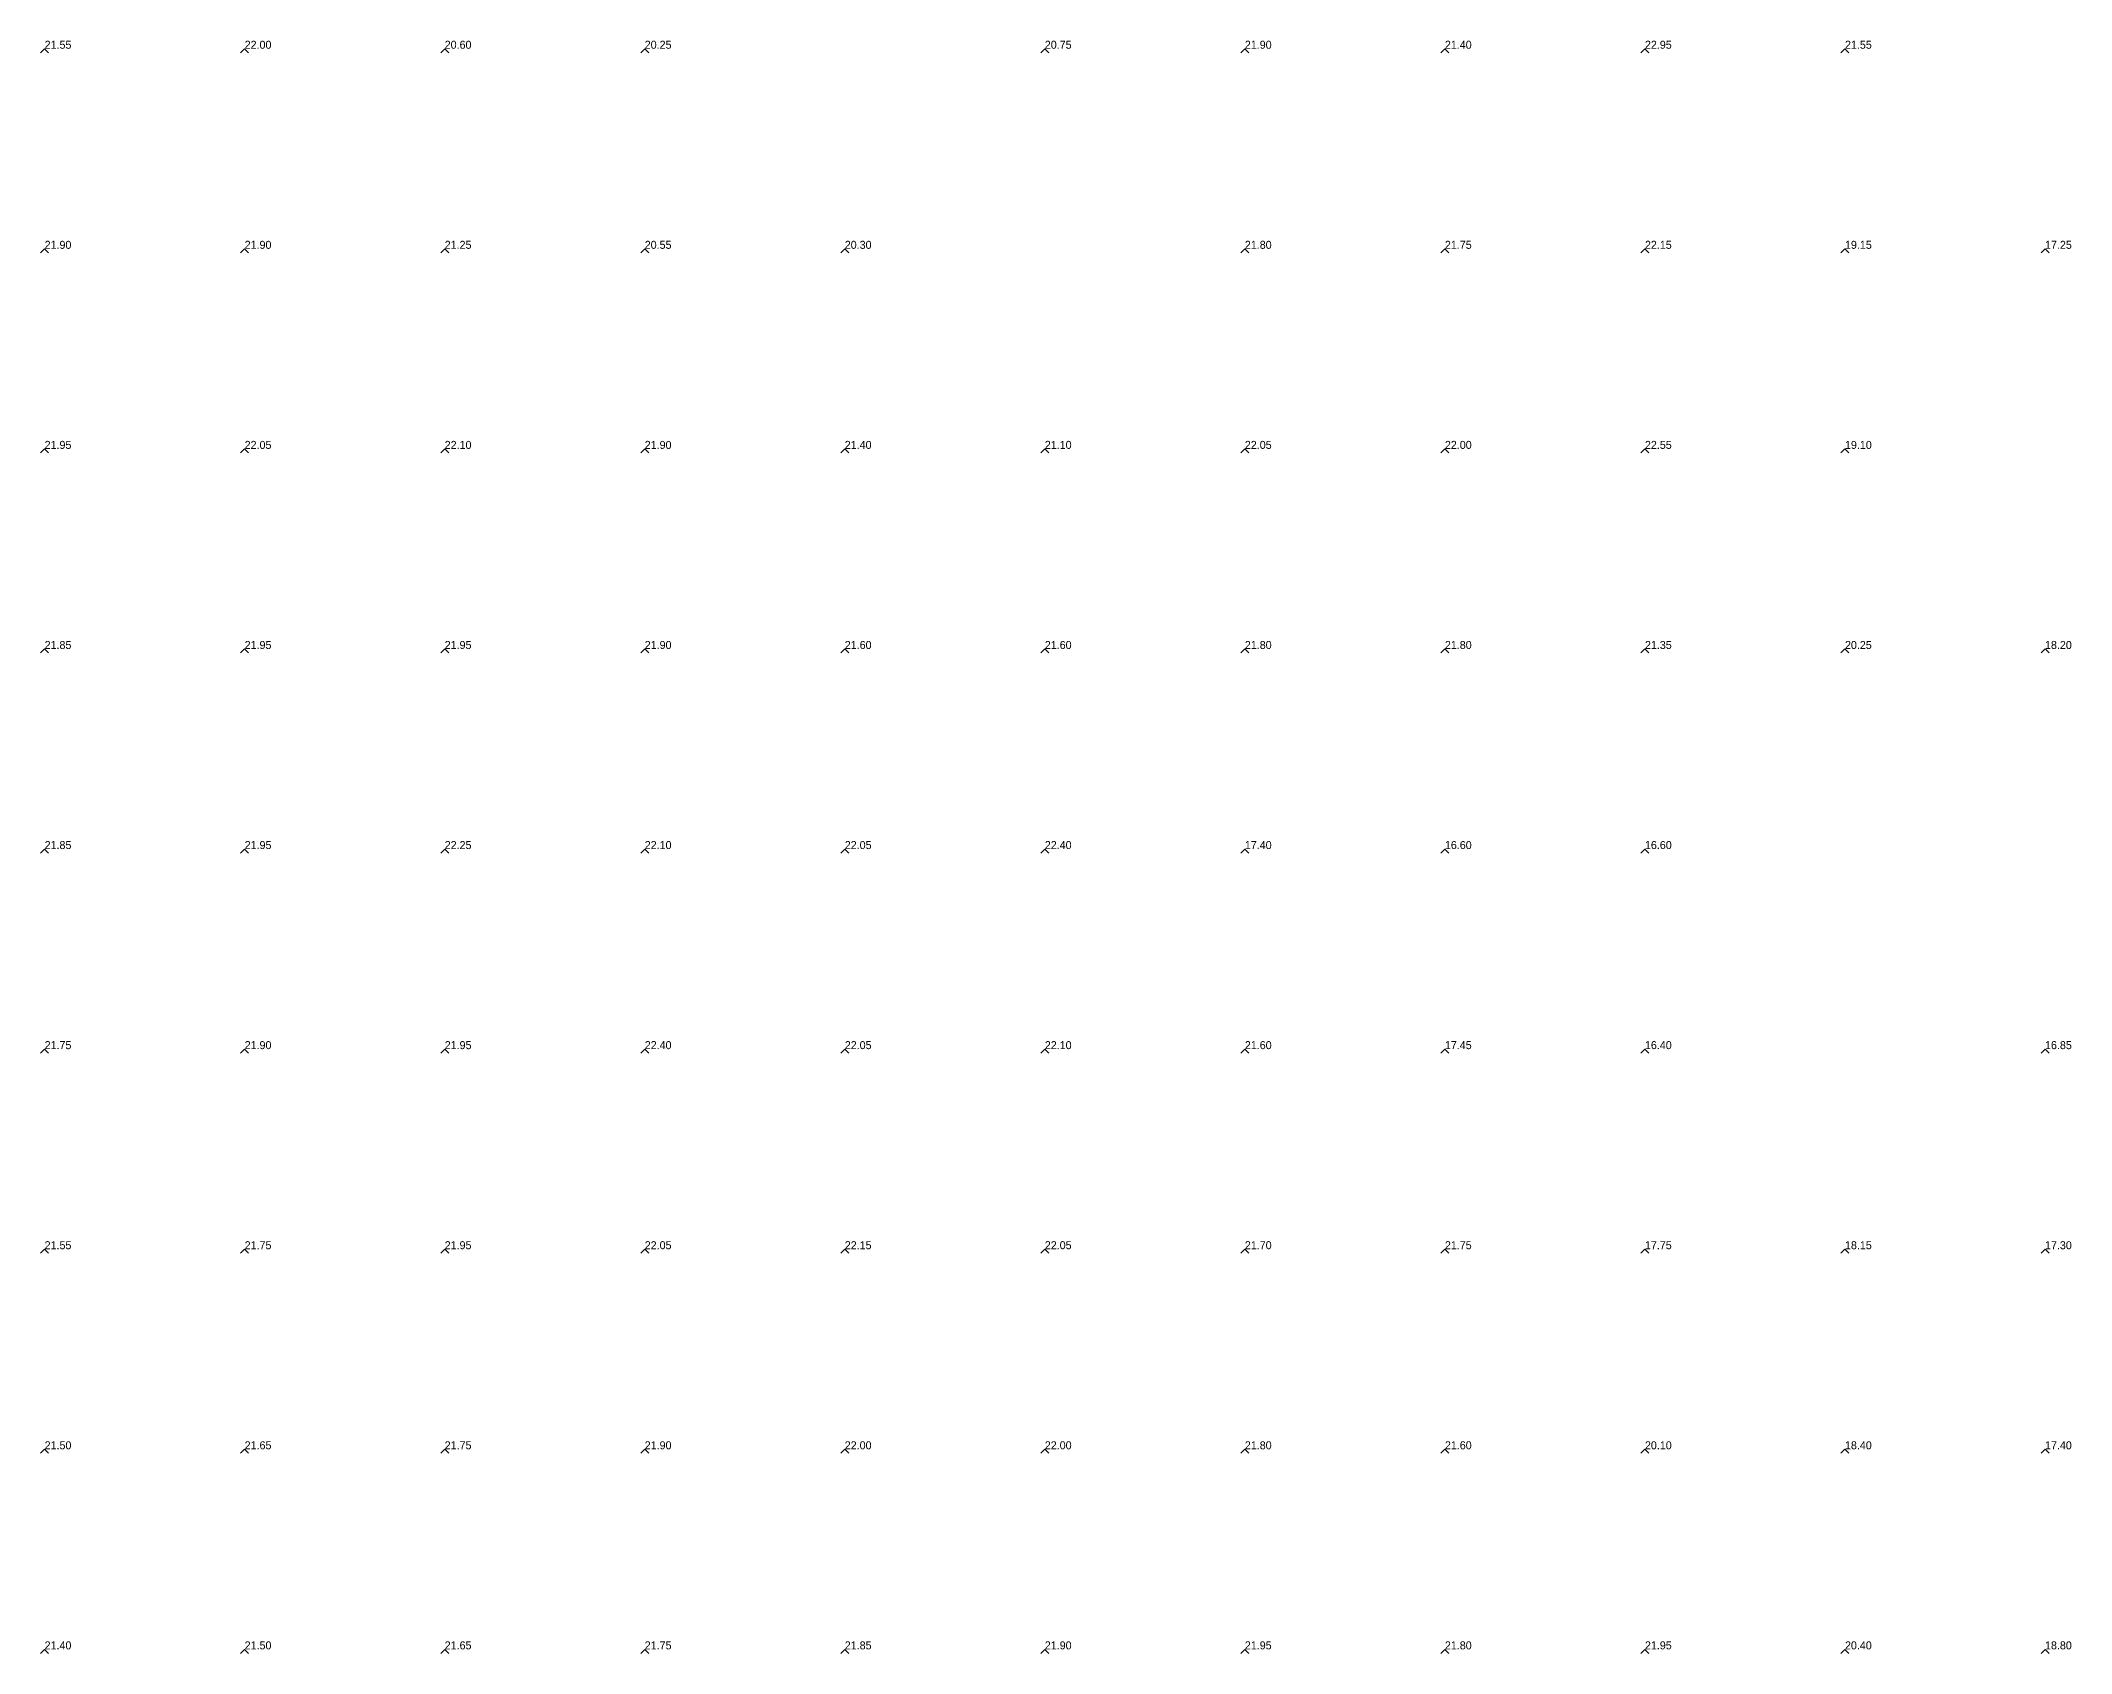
# Model space of a CAD drawing. Extents: x 570945 to 571083, y 5181392 to 5181597.
# Drawn here: x 571022.32 to 571047.7, y 5181446.58 to 5181466.73 of the extents above; entities that cross this region are included whole.
import ezdxf

# ---------------------------------------------------------------- set-up
doc = ezdxf.new("R2010")
doc.units = 0
doc.layers.add('Soundings', color=1, linetype='CONTINUOUS')

msp = doc.modelspace()

# ---------------------------------------------------------------- linework, layer by layer
at = {"layer": 'Soundings'}
for points in [[(571022.325, 5181466.575), (571022.375, 5181466.625), (571022.425, 5181466.575)], [(571024.825, 5181466.575), (571024.875, 5181466.625), (571024.925, 5181466.575)], [(571027.325, 5181466.575), (571027.375, 5181466.625), (571027.425, 5181466.575)], [(571029.825, 5181466.575), (571029.875, 5181466.625), (571029.925, 5181466.575)], [(571034.825, 5181466.575), (571034.875, 5181466.625), (571034.925, 5181466.575)], [(571037.325, 5181466.575), (571037.375, 5181466.625), (571037.425, 5181466.575)], [(571039.825, 5181466.575), (571039.875, 5181466.625), (571039.925, 5181466.575)], [(571042.325, 5181466.575), (571042.375, 5181466.625), (571042.425, 5181466.575)], [(571044.825, 5181466.575), (571044.875, 5181466.625), (571044.925, 5181466.575)], [(571022.325, 5181464.075), (571022.375, 5181464.125), (571022.425, 5181464.075)], [(571024.825, 5181464.075), (571024.875, 5181464.125), (571024.925, 5181464.075)], [(571027.325, 5181464.075), (571027.375, 5181464.125), (571027.425, 5181464.075)], [(571029.825, 5181464.075), (571029.875, 5181464.125), (571029.925, 5181464.075)], [(571032.325, 5181464.075), (571032.375, 5181464.125), (571032.425, 5181464.075)], [(571037.325, 5181464.075), (571037.375, 5181464.125), (571037.425, 5181464.075)], [(571039.825, 5181464.075), (571039.875, 5181464.125), (571039.925, 5181464.075)], [(571042.325, 5181464.075), (571042.375, 5181464.125), (571042.425, 5181464.075)], [(571044.825, 5181464.075), (571044.875, 5181464.125), (571044.925, 5181464.075)], [(571047.325, 5181464.075), (571047.375, 5181464.125), (571047.425, 5181464.075)], [(571022.325, 5181461.575), (571022.375, 5181461.625), (571022.425, 5181461.575)], [(571024.825, 5181461.575), (571024.875, 5181461.625), (571024.925, 5181461.575)], [(571027.325, 5181461.575), (571027.375, 5181461.625), (571027.425, 5181461.575)], [(571029.825, 5181461.575), (571029.875, 5181461.625), (571029.925, 5181461.575)], [(571032.325, 5181461.575), (571032.375, 5181461.625), (571032.425, 5181461.575)], [(571034.825, 5181461.575), (571034.875, 5181461.625), (571034.925, 5181461.575)], [(571037.325, 5181461.575), (571037.375, 5181461.625), (571037.425, 5181461.575)], [(571039.825, 5181461.575), (571039.875, 5181461.625), (571039.925, 5181461.575)], [(571042.325, 5181461.575), (571042.375, 5181461.625), (571042.425, 5181461.575)], [(571044.825, 5181461.575), (571044.875, 5181461.625), (571044.925, 5181461.575)], [(571022.325, 5181459.075), (571022.375, 5181459.125), (571022.425, 5181459.075)], [(571024.825, 5181459.075), (571024.875, 5181459.125), (571024.925, 5181459.075)], [(571027.325, 5181459.075), (571027.375, 5181459.125), (571027.425, 5181459.075)], [(571029.825, 5181459.075), (571029.875, 5181459.125), (571029.925, 5181459.075)], [(571032.325, 5181459.075), (571032.375, 5181459.125), (571032.425, 5181459.075)], [(571034.825, 5181459.075), (571034.875, 5181459.125), (571034.925, 5181459.075)], [(571037.325, 5181459.075), (571037.375, 5181459.125), (571037.425, 5181459.075)], [(571039.825, 5181459.075), (571039.875, 5181459.125), (571039.925, 5181459.075)], [(571042.325, 5181459.075), (571042.375, 5181459.125), (571042.425, 5181459.075)], [(571044.825, 5181459.075), (571044.875, 5181459.125), (571044.925, 5181459.075)], [(571047.325, 5181459.075), (571047.375, 5181459.125), (571047.425, 5181459.075)], [(571022.325, 5181456.575), (571022.375, 5181456.625), (571022.425, 5181456.575)], [(571024.825, 5181456.575), (571024.875, 5181456.625), (571024.925, 5181456.575)], [(571027.325, 5181456.575), (571027.375, 5181456.625), (571027.425, 5181456.575)], [(571029.825, 5181456.575), (571029.875, 5181456.625), (571029.925, 5181456.575)], [(571032.325, 5181456.575), (571032.375, 5181456.625), (571032.425, 5181456.575)], [(571034.825, 5181456.575), (571034.875, 5181456.625), (571034.925, 5181456.575)], [(571037.325, 5181456.575), (571037.375, 5181456.625), (571037.425, 5181456.575)], [(571039.825, 5181456.575), (571039.875, 5181456.625), (571039.925, 5181456.575)], [(571042.325, 5181456.575), (571042.375, 5181456.625), (571042.425, 5181456.575)], [(571022.325, 5181454.075), (571022.375, 5181454.125), (571022.425, 5181454.075)], [(571024.825, 5181454.075), (571024.875, 5181454.125), (571024.925, 5181454.075)], [(571027.325, 5181454.075), (571027.375, 5181454.125), (571027.425, 5181454.075)], [(571029.825, 5181454.075), (571029.875, 5181454.125), (571029.925, 5181454.075)], [(571032.325, 5181454.075), (571032.375, 5181454.125), (571032.425, 5181454.075)], [(571034.825, 5181454.075), (571034.875, 5181454.125), (571034.925, 5181454.075)], [(571037.325, 5181454.075), (571037.375, 5181454.125), (571037.425, 5181454.075)], [(571039.825, 5181454.075), (571039.875, 5181454.125), (571039.925, 5181454.075)], [(571042.325, 5181454.075), (571042.375, 5181454.125), (571042.425, 5181454.075)], [(571047.325, 5181454.075), (571047.375, 5181454.125), (571047.425, 5181454.075)], [(571022.325, 5181451.575), (571022.375, 5181451.625), (571022.425, 5181451.575)], [(571024.825, 5181451.575), (571024.875, 5181451.625), (571024.925, 5181451.575)], [(571027.325, 5181451.575), (571027.375, 5181451.625), (571027.425, 5181451.575)], [(571029.825, 5181451.575), (571029.875, 5181451.625), (571029.925, 5181451.575)], [(571032.325, 5181451.575), (571032.375, 5181451.625), (571032.425, 5181451.575)], [(571034.825, 5181451.575), (571034.875, 5181451.625), (571034.925, 5181451.575)], [(571037.325, 5181451.575), (571037.375, 5181451.625), (571037.425, 5181451.575)], [(571039.825, 5181451.575), (571039.875, 5181451.625), (571039.925, 5181451.575)], [(571042.325, 5181451.575), (571042.375, 5181451.625), (571042.425, 5181451.575)], [(571044.825, 5181451.575), (571044.875, 5181451.625), (571044.925, 5181451.575)], [(571047.325, 5181451.575), (571047.375, 5181451.625), (571047.425, 5181451.575)], [(571022.325, 5181449.075), (571022.375, 5181449.125), (571022.425, 5181449.075)], [(571024.825, 5181449.075), (571024.875, 5181449.125), (571024.925, 5181449.075)], [(571027.325, 5181449.075), (571027.375, 5181449.125), (571027.425, 5181449.075)], [(571029.825, 5181449.075), (571029.875, 5181449.125), (571029.925, 5181449.075)], [(571032.325, 5181449.075), (571032.375, 5181449.125), (571032.425, 5181449.075)], [(571034.825, 5181449.075), (571034.875, 5181449.125), (571034.925, 5181449.075)], [(571037.325, 5181449.075), (571037.375, 5181449.125), (571037.425, 5181449.075)], [(571039.825, 5181449.075), (571039.875, 5181449.125), (571039.925, 5181449.075)], [(571042.325, 5181449.075), (571042.375, 5181449.125), (571042.425, 5181449.075)], [(571044.825, 5181449.075), (571044.875, 5181449.125), (571044.925, 5181449.075)], [(571047.325, 5181449.075), (571047.375, 5181449.125), (571047.425, 5181449.075)], [(571022.325, 5181446.575), (571022.375, 5181446.625), (571022.425, 5181446.575)], [(571024.825, 5181446.575), (571024.875, 5181446.625), (571024.925, 5181446.575)], [(571027.325, 5181446.575), (571027.375, 5181446.625), (571027.425, 5181446.575)], [(571029.825, 5181446.575), (571029.875, 5181446.625), (571029.925, 5181446.575)], [(571032.325, 5181446.575), (571032.375, 5181446.625), (571032.425, 5181446.575)], [(571034.825, 5181446.575), (571034.875, 5181446.625), (571034.925, 5181446.575)], [(571037.325, 5181446.575), (571037.375, 5181446.625), (571037.425, 5181446.575)], [(571039.825, 5181446.575), (571039.875, 5181446.625), (571039.925, 5181446.575)], [(571042.325, 5181446.575), (571042.375, 5181446.625), (571042.425, 5181446.575)], [(571044.825, 5181446.575), (571044.875, 5181446.625), (571044.925, 5181446.575)], [(571047.325, 5181446.575), (571047.375, 5181446.625), (571047.425, 5181446.575)]]:
    msp.add_lwpolyline(points, dxfattribs=at)

# ---------------------------------------------------------------- texts
for s, p in [('21.55', (571022.375, 5181466.625, 21.55)), ('22.00', (571024.875, 5181466.625, 22)), ('20.60', (571027.375, 5181466.625, 20.6)), ('20.25', (571029.875, 5181466.625, 20.25)), ('20.75', (571034.875, 5181466.625, 20.75)), ('21.90', (571037.375, 5181466.625, 21.9)), ('21.40', (571039.875, 5181466.625, 21.4)), ('22.95', (571042.375, 5181466.625, 22.95)), ('21.55', (571044.875, 5181466.625, 21.55)), ('21.90', (571022.375, 5181464.125, 21.9)), ('21.90', (571024.875, 5181464.125, 21.9)), ('21.25', (571027.375, 5181464.125, 21.25)), ('20.55', (571029.875, 5181464.125, 20.55)), ('20.30', (571032.375, 5181464.125, 20.3)), ('21.80', (571037.375, 5181464.125, 21.8)), ('21.75', (571039.875, 5181464.125, 21.75)), ('22.15', (571042.375, 5181464.125, 22.15)), ('19.15', (571044.875, 5181464.125, 19.15)), ('17.25', (571047.375, 5181464.125, 17.25)), ('21.95', (571022.375, 5181461.625, 21.95)), ('22.05', (571024.875, 5181461.625, 22.05)), ('22.10', (571027.375, 5181461.625, 22.1)), ('21.90', (571029.875, 5181461.625, 21.9)), ('21.40', (571032.375, 5181461.625, 21.4)), ('21.10', (571034.875, 5181461.625, 21.1)), ('22.05', (571037.375, 5181461.625, 22.05)), ('22.00', (571039.875, 5181461.625, 22)), ('22.55', (571042.375, 5181461.625, 22.55)), ('19.10', (571044.875, 5181461.625, 19.1)), ('21.85', (571022.375, 5181459.125, 21.85)), ('21.95', (571024.875, 5181459.125, 21.95)), ('21.95', (571027.375, 5181459.125, 21.95)), ('21.90', (571029.875, 5181459.125, 21.9)), ('21.60', (571032.375, 5181459.125, 21.6)), ('21.60', (571034.875, 5181459.125, 21.6)), ('21.80', (571037.375, 5181459.125, 21.8)), ('21.80', (571039.875, 5181459.125, 21.8)), ('21.35', (571042.375, 5181459.125, 21.35)), ('20.25', (571044.875, 5181459.125, 20.25)), ('18.20', (571047.375, 5181459.125, 18.2)), ('21.85', (571022.375, 5181456.625, 21.85)), ('21.95', (571024.875, 5181456.625, 21.95)), ('22.25', (571027.375, 5181456.625, 22.25)), ('22.10', (571029.875, 5181456.625, 22.1)), ('22.05', (571032.375, 5181456.625, 22.05)), ('22.40', (571034.875, 5181456.625, 22.4)), ('17.40', (571037.375, 5181456.625, 17.4)), ('16.60', (571039.875, 5181456.625, 16.6)), ('16.60', (571042.375, 5181456.625, 16.6)), ('21.75', (571022.375, 5181454.125, 21.75)), ('21.90', (571024.875, 5181454.125, 21.9)), ('21.95', (571027.375, 5181454.125, 21.95)), ('22.40', (571029.875, 5181454.125, 22.4)), ('22.05', (571032.375, 5181454.125, 22.05)), ('22.10', (571034.875, 5181454.125, 22.1)), ('21.60', (571037.375, 5181454.125, 21.6)), ('17.45', (571039.875, 5181454.125, 17.45)), ('16.40', (571042.375, 5181454.125, 16.4)), ('16.85', (571047.375, 5181454.125, 16.85)), ('21.55', (571022.375, 5181451.625, 21.55)), ('21.75', (571024.875, 5181451.625, 21.75)), ('21.95', (571027.375, 5181451.625, 21.95)), ('22.05', (571029.875, 5181451.625, 22.05)), ('22.15', (571032.375, 5181451.625, 22.15)), ('22.05', (571034.875, 5181451.625, 22.05)), ('21.70', (571037.375, 5181451.625, 21.7)), ('21.75', (571039.875, 5181451.625, 21.75)), ('17.75', (571042.375, 5181451.625, 17.75)), ('18.15', (571044.875, 5181451.625, 18.15)), ('17.30', (571047.375, 5181451.625, 17.3)), ('21.50', (571022.375, 5181449.125, 21.5)), ('21.65', (571024.875, 5181449.125, 21.65)), ('21.75', (571027.375, 5181449.125, 21.75)), ('21.90', (571029.875, 5181449.125, 21.9)), ('22.00', (571032.375, 5181449.125, 22)), ('22.00', (571034.875, 5181449.125, 22)), ('21.80', (571037.375, 5181449.125, 21.8)), ('21.60', (571039.875, 5181449.125, 21.6)), ('20.10', (571042.375, 5181449.125, 20.1)), ('18.40', (571044.875, 5181449.125, 18.4)), ('17.40', (571047.375, 5181449.125, 17.4)), ('21.40', (571022.375, 5181446.625, 21.4)), ('21.50', (571024.875, 5181446.625, 21.5)), ('21.65', (571027.375, 5181446.625, 21.65)), ('21.75', (571029.875, 5181446.625, 21.75)), ('21.85', (571032.375, 5181446.625, 21.85)), ('21.90', (571034.875, 5181446.625, 21.9)), ('21.95', (571037.375, 5181446.625, 21.95)), ('21.80', (571039.875, 5181446.625, 21.8)), ('21.95', (571042.375, 5181446.625, 21.95)), ('20.40', (571044.875, 5181446.625, 20.4)), ('18.80', (571047.375, 5181446.625, 18.8))]:
    msp.add_text(s, height=0.1, dxfattribs=at).set_placement(p)

doc.saveas('drawing.dxf')
